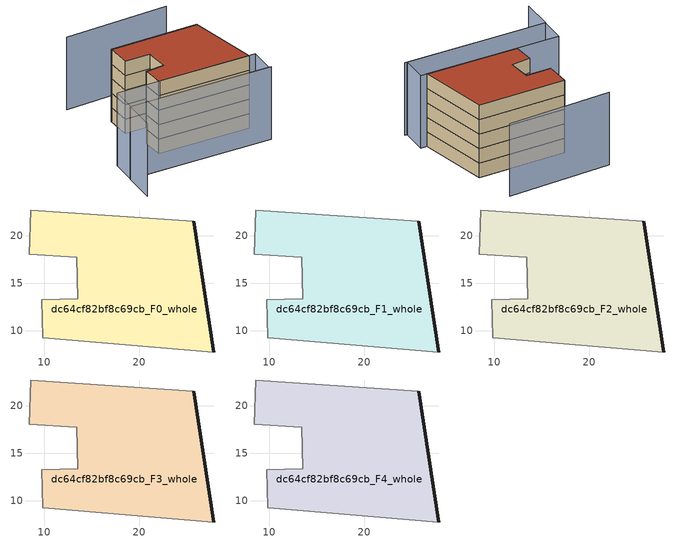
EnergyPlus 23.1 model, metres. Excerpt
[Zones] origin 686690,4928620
dc64cf82bf8c69cb_F0_whole
 floor ground (EU_floor_Construction): 27.81,7.79 25.72,21.51 8.61,22.71 8.47,18.03 13.42,17.71 13.53,13.36 9.76,13.25 9.86,9.28 z0
 wall outside (EU_wall_Construction): 25.72,21.51 27.81,7.79 z0:3
 wall adiabatic (EU_wall_Construction): 27.81,7.79 9.86,9.28 9.76,13.25 13.53,13.36 13.42,17.71 8.47,18.03 8.61,22.71 25.72,21.51 z0:3
dc64cf82bf8c69cb_F1_whole
 floor to dc64cf82bf8c69cb_F0_whole (EU_floor_Construction): 27.81,7.79 25.72,21.51 8.61,22.71 8.47,18.03 13.42,17.71 13.53,13.36 9.76,13.25 9.86,9.28 z3
 wall outside (EU_wall_Construction): 25.72,21.51 27.81,7.79 z3:6
 wall adiabatic (EU_wall_Construction): 27.81,7.79 9.86,9.28 9.76,13.25 13.53,13.36 13.42,17.71 8.47,18.03 8.61,22.71 25.72,21.51 z3:6
dc64cf82bf8c69cb_F2_whole
 floor to dc64cf82bf8c69cb_F1_whole (EU_floor_Construction): 27.81,7.79 25.72,21.51 8.61,22.71 8.47,18.03 13.42,17.71 13.53,13.36 9.76,13.25 9.86,9.28 z6
 wall outside (EU_wall_Construction): 25.72,21.51 27.81,7.79 z6:9
 wall adiabatic (EU_wall_Construction): 27.81,7.79 9.86,9.28 9.76,13.25 13.53,13.36 13.42,17.71 8.47,18.03 8.61,22.71 25.72,21.51 z6:9
dc64cf82bf8c69cb_F3_whole
 floor to dc64cf82bf8c69cb_F2_whole (EU_floor_Construction): 27.81,7.79 25.72,21.51 8.61,22.71 8.47,18.03 13.42,17.71 13.53,13.36 9.76,13.25 9.86,9.28 z9
 wall outside (EU_wall_Construction): 25.72,21.51 27.81,7.79 z9:12
 wall adiabatic (EU_wall_Construction): 27.81,7.79 9.86,9.28 9.76,13.25 13.53,13.36 13.42,17.71 8.47,18.03 8.61,22.71 25.72,21.51 z9:12
dc64cf82bf8c69cb_F4_whole
 floor to dc64cf82bf8c69cb_F3_whole (EU_floor_Construction): 27.81,7.79 25.72,21.51 8.61,22.71 8.47,18.03 13.42,17.71 13.53,13.36 9.76,13.25 9.86,9.28 z12
 wall outside (EU_wall_Construction): 25.72,21.51 27.81,7.79 z12:15
 wall adiabatic (EU_wall_Construction): 27.81,7.79 9.86,9.28 9.76,13.25 13.53,13.36 13.42,17.71 8.47,18.03 8.61,22.71 25.72,21.51 z12:15
 roof outside (EU_roof_Construction): 25.72,21.51 27.81,7.79 9.86,9.28 9.76,13.25 13.53,13.36 13.42,17.71 8.47,18.03 8.61,22.71 z15
shading: 24.49,29.54 4.19,30.3 / 0.53,-1.31 1.02,4.9 / 1.02,4.9 29.07,2.71 / 28.58,2.74 1.16,4.88 / 1.16,4.88 1.55,9.92 / 1.55,9.92 28.97,7.78 / 28.97,7.78 28.58,2.74 z0:15
[Building]
EU S2 Campaign: North Axis=0; Terrain=City; Solar Distribution=FullExterior
[Site:Location]
Bologna: Latitude=44.5; Longitude=11.25; Time Zone=1; Elevation=37
[SizingPeriod:WeatherFileDays]
AnnualSizingPeriod: Begin Month=1; Begin Day of Month=1; End Month=12; End Day of Month=31; Day of Week for Start Day=Monday; Use Weather File Daylight Saving Period=No; Use Weather File Rain and Snow Indicators=No
[MATERIAL]
EU_InternalMass_Material: Roughness=MediumRough; Thickness=0.1; Conductivity=1; Density=1800; Specific Heat=900; Thermal Absorptance=0.9; Solar Absorptance=0.7; Visible Absorptance=0.7
[MATERIAL:NOMASS] Roughness=MediumRough; Thermal Absorptance=0.9; Solar Absorptance=0.7; Visible Absorptance=0.7
Name | Thermal Resistance
EU_wall_NoMass | 0.905828
EU_roof_NoMass | 0.37593
EU_floor_NoMass | 0.67114
[CONSTRUCTION]
EU_wall_Construction: EU_wall_NoMass
EU_roof_Construction: EU_roof_NoMass
EU_floor_Construction: EU_floor_NoMass
EU_InternalMass_Construction: EU_InternalMass_Material
[ZONE] Type=1; Multiplier=1; Ceiling Height=autocalculate; Floor Area=autocalculate; Part of Total Floor Area=Yes
Name | Volume
dc64cf82bf8c69cb_F0_whole | 652.543
dc64cf82bf8c69cb_F1_whole; dc64cf82bf8c69cb_F2_whole; dc64cf82bf8c69cb_F3_whole; dc64cf82bf8c69cb_F4_whole | 652.542
[INTERNALMASS] Construction=EU_InternalMass_Construction; Surface Area=217.514
Name | Zone or ZoneList
dc64cf82bf8c69cb_F0_whole_EU_InternalMass | dc64cf82bf8c69cb_F0_whole
dc64cf82bf8c69cb_F1_whole_EU_InternalMass | dc64cf82bf8c69cb_F1_whole
dc64cf82bf8c69cb_F2_whole_EU_InternalMass | dc64cf82bf8c69cb_F2_whole
dc64cf82bf8c69cb_F3_whole_EU_InternalMass | dc64cf82bf8c69cb_F3_whole
dc64cf82bf8c69cb_F4_whole_EU_InternalMass | dc64cf82bf8c69cb_F4_whole
[OTHEREQUIPMENT] Fuel Type=Electricity; Design Level Calculation Method=Watts/Area; Power per Zone Floor Area=1; Fraction Latent=0; Fraction Radiant=0; Fraction Lost=0; Carbon Dioxide Generation Rate=0; EndUse Subcategory=EU_Step8_InternalGains
Name | Zone or ZoneList or Space or SpaceList | Schedule
EU_Step8_InternalGain_dc64cf82bf8c69cb_F0_whole_f000 | dc64cf82bf8c69cb_F0_whole | EU_Step8_GainSchedule_dc64cf82bf8c69cb_F0_whole_f000
EU_Step8_InternalGain_dc64cf82bf8c69cb_F1_whole_f000 | dc64cf82bf8c69cb_F1_whole | EU_Step8_GainSchedule_dc64cf82bf8c69cb_F1_whole_f000
EU_Step8_InternalGain_dc64cf82bf8c69cb_F2_whole_f000 | dc64cf82bf8c69cb_F2_whole | EU_Step8_GainSchedule_dc64cf82bf8c69cb_F2_whole_f000
EU_Step8_InternalGain_dc64cf82bf8c69cb_F3_whole_f000 | dc64cf82bf8c69cb_F3_whole | EU_Step8_GainSchedule_dc64cf82bf8c69cb_F3_whole_f000
EU_Step8_InternalGain_dc64cf82bf8c69cb_F4_whole_f000 | dc64cf82bf8c69cb_F4_whole | EU_Step8_GainSchedule_dc64cf82bf8c69cb_F4_whole_f000
[ZONEVENTILATION:DESIGNFLOWRATE] Schedule=EU_AlwaysOn; Design Flow Rate Calculation Method=AirChanges/Hour; Air Changes per Hour=0.73129; Ventilation Type=Natural; Fan Pressure Rise=0; Fan Total Efficiency=1; Constant Term Coefficient=1; Temperature Term Coefficient=0; Velocity Term Coefficient=0; Velocity Squared Term Coefficient=0; Minimum Indoor Temperature=-100; Maximum Indoor Temperature=100; Delta Temperature=-100; Minimum Outdoor Temperature=-100; Maximum Outdoor Temperature=100; Maximum Wind Speed=40
Name | Zone or ZoneList or Space or SpaceList
EU_ConstantAir_dc64cf82bf8c69cb_F0_whole | dc64cf82bf8c69cb_F0_whole
EU_ConstantAir_dc64cf82bf8c69cb_F1_whole | dc64cf82bf8c69cb_F1_whole
EU_ConstantAir_dc64cf82bf8c69cb_F2_whole | dc64cf82bf8c69cb_F2_whole
EU_ConstantAir_dc64cf82bf8c69cb_F3_whole | dc64cf82bf8c69cb_F3_whole
EU_ConstantAir_dc64cf82bf8c69cb_F4_whole | dc64cf82bf8c69cb_F4_whole
[HVACTEMPLATE:THERMOSTAT] Constant Heating Setpoint=20; Constant Cooling Setpoint=50
EU_HeatOnly_dc64cf82bf8c69cb_F0_whole; EU_HeatOnly_dc64cf82bf8c69cb_F1_whole; EU_HeatOnly_dc64cf82bf8c69cb_F2_whole; EU_HeatOnly_dc64cf82bf8c69cb_F3_whole; EU_HeatOnly_dc64cf82bf8c69cb_F4_whole
[HVACTEMPLATE:ZONE:IDEALLOADSAIRSYSTEM] System Availability Schedule=EU_AlwaysOn; Maximum Heating Supply Air Temperature=50; Minimum Cooling Supply Air Temperature=13; Maximum Heating Supply Air Humidity Ratio=0.0156; Minimum Cooling Supply Air Humidity Ratio=0.0077; Heating Limit=NoLimit; Cooling Limit=NoLimit; Heating Availability Schedule=EU_AlwaysOn; Cooling Availability Schedule=EU_CoolingOff; Dehumidification Control Type=ConstantSensibleHeatRatio; Cooling Sensible Heat Ratio=0.7; Dehumidification Setpoint=60; Humidification Control Type=None; Humidification Setpoint=30; Outdoor Air Method=None; Outdoor Air Flow Rate per Person=0.00944; Outdoor Air Flow Rate per Zone Floor Area=0; Outdoor Air Flow Rate per Zone=0; Demand Controlled Ventilation Type=None; Outdoor Air Economizer Type=NoEconomizer; Heat Recovery Type=None; Sensible Heat Recovery Effectiveness=0.7; Latent Heat Recovery Effectiveness=0.65
Name | Template Thermostat
dc64cf82bf8c69cb_F0_whole | EU_HeatOnly_dc64cf82bf8c69cb_F0_whole
dc64cf82bf8c69cb_F1_whole | EU_HeatOnly_dc64cf82bf8c69cb_F1_whole
dc64cf82bf8c69cb_F2_whole | EU_HeatOnly_dc64cf82bf8c69cb_F2_whole
dc64cf82bf8c69cb_F3_whole | EU_HeatOnly_dc64cf82bf8c69cb_F3_whole
dc64cf82bf8c69cb_F4_whole | EU_HeatOnly_dc64cf82bf8c69cb_F4_whole
[SIZING:ZONE] Zone Cooling Design Supply Air Temperature Input Method=SupplyAirTemperature; Zone Cooling Design Supply Air Temperature=13; Zone Heating Design Supply Air Temperature Input Method=SupplyAirTemperature; Zone Heating Design Supply Air Temperature=50; Zone Cooling Design Supply Air Humidity Ratio=0.008; Zone Heating Design Supply Air Humidity Ratio=0.008; Cooling Design Air Flow Method=DesignDay; Cooling Design Air Flow Rate=0; Cooling Minimum Air Flow per Zone Floor Area=0.000762; Cooling Minimum Air Flow=0; Cooling Minimum Air Flow Fraction=0.2; Heating Design Air Flow Method=DesignDay; Heating Design Air Flow Rate=0; Heating Maximum Air Flow per Zone Floor Area=0.002032; Heating Maximum Air Flow=0.141576; Heating Maximum Air Flow Fraction=0.3; Account for Dedicated Outdoor Air System=No; Dedicated Outdoor Air System Control Strategy=NeutralSupplyAir; Dedicated Outdoor Air Low Setpoint Temperature for Design=autosize; Dedicated Outdoor Air High Setpoint Temperature for Design=autosize; Zone Load Sizing Method=Sensible Load Only No Latent Load; Zone Latent Cooling Design Supply Air Humidity Ratio Input Method=HumidityRatioDifference; Zone Cooling Design Supply Air Humidity Ratio Difference=0.005; Zone Latent Heating Design Supply Air Humidity Ratio Input Method=HumidityRatioDifference; Zone Humidification Design Supply Air Humidity Ratio Difference=0.005
dc64cf82bf8c69cb_F0_whole; dc64cf82bf8c69cb_F1_whole; dc64cf82bf8c69cb_F2_whole; dc64cf82bf8c69cb_F3_whole; dc64cf82bf8c69cb_F4_whole
[SCHEDULE:CONSTANT]
Name | Hourly Value
EU_AlwaysOn | 1
EU_CoolingOff | 0
[SCHEDULE:FILE] Column Number=1; Rows to Skip at Top=0; Number of Hours of Data=8760; Column Separator=Comma; Interpolate to Timestep=No; Minutes per Item=60; Adjust Schedule for Daylight Savings=Yes
Name | File
EU_Step8_GainSchedule_dc64cf82bf8c69cb_F0_whole_f000 | ../../schedules/dc64cf82bf8c69cb/dc64cf82bf8c69cb_F0_whole_f000_gain.csv
EU_Step8_GainSchedule_dc64cf82bf8c69cb_F1_whole_f000 | ../../schedules/dc64cf82bf8c69cb/dc64cf82bf8c69cb_F1_whole_f000_gain.csv
EU_Step8_GainSchedule_dc64cf82bf8c69cb_F2_whole_f000 | ../../schedules/dc64cf82bf8c69cb/dc64cf82bf8c69cb_F2_whole_f000_gain.csv
EU_Step8_GainSchedule_dc64cf82bf8c69cb_F3_whole_f000 | ../../schedules/dc64cf82bf8c69cb/dc64cf82bf8c69cb_F3_whole_f000_gain.csv
EU_Step8_GainSchedule_dc64cf82bf8c69cb_F4_whole_f000 | ../../schedules/dc64cf82bf8c69cb/dc64cf82bf8c69cb_F4_whole_f000_gain.csv
